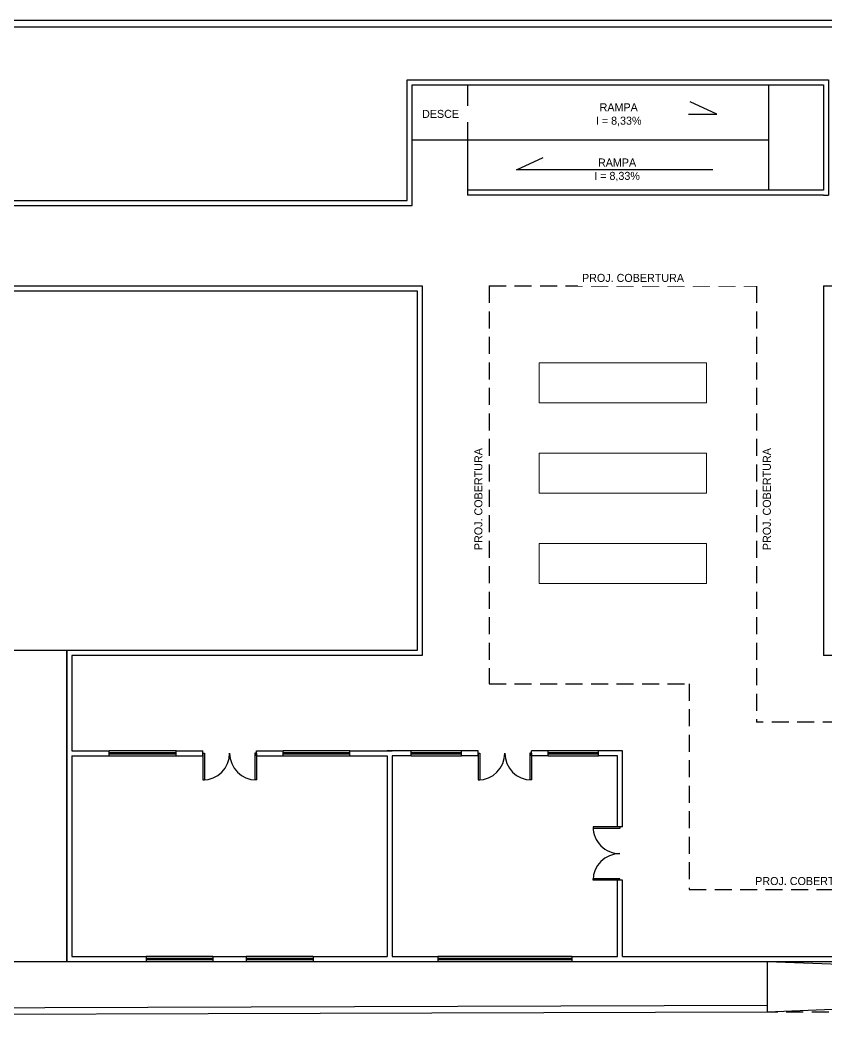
# Model space of a CAD drawing. Header units: centimetres. Extents: x 30244 to 591333, y -111940 to 104227.
# Drawn here: x 514997 to 517407, y 37407 to 40397 of the extents above; entities that cross this region are included whole.
import ezdxf

# ---------------------------------------------------------------- set-up
doc = ezdxf.new("R2010")
doc.units = ezdxf.units.CM
doc.header["$LTSCALE"] = 4
doc.linetypes.add('HIDDENX2', pattern=[19.05, 12.7, -6.35])
for name, color, linetype in [('0.1', 1, 'Continuous'), ('0.2', 2, 'Continuous'), ('0.4', 4, 'Continuous'), ('0.6', 6, 'Continuous'), ('02-CONT', 2, 'Continuous'), ('C-TEXTO-02', 2, 'Continuous'), ('VISTA3', 3, 'Continuous')]:
    doc.layers.add(name, color=color, linetype=linetype)
doc.styles.add('Símbolos', font='ERASLGHT.TTF')

# ---------------------------------------------------------------- blocks, each defined once
blk = doc.blocks.new('1_00')
for p, q in [((-129.2, 59.1), (-129.2, 109.1)), ((-129.2, 109.1), (-126.2, 109.1)), ((-126.2, 59.1), (-126.2, 109.1)), ((-29.2, 109.1), (-32.2, 109.1)), ((-32.2, 59.1), (-32.2, 109.1)), ((-29.2, 59.1), (-29.2, 109.1)), ((-129.2, 59.1), (-126.2, 59.1)), ((-29.2, 59.1), (-32.2, 59.1))]:
    blk.add_line(p, q)
at = {"color": 1}
for centre, start, end in [((-129.2, 59.1), 0, 90), ((-29.2, 59.1), 90, 180)]:
    blk.add_arc(centre, 50, start, end, dxfattribs=at)

msp = doc.modelspace()

# ---------------------------------------------------------------- linework, layer by layer
at = {"layer": '0.1'}
for p, q in [((516334.897, 40203.288), (516334.897, 39888.291)), ((517234.897, 40203.288), (517234.897, 39888.291)), ((516169.897, 40038.291), (517234.897, 40038.291)), ((520986.897, 37582.288), (517232.6, 37430.485)), ((517232.6, 37582.19, 72875.6), (521073.143, 37440.984))]:
    msp.add_line(p, q, dxfattribs=at)
at = {"layer": '0.1', "linetype": 'HIDDENX2'}
for p, q in [((516399.897, 39601.755), (517199.897, 39601.755)), ((517199.897, 39601.755), (517199.897, 38297.288))]:
    msp.add_line(p, q, dxfattribs=at)
for points in [[(516399.897, 39601.755), (516399.897, 38412.288)], [(516399.897, 38412.288), (516998.3, 38412.288), (516998.3, 37797.288), (517676.897, 37797.288), (517676.897, 38297.288), (517199.897, 38297.288)], [(521073.143, 37440.984), (517232.6, 37430.485)]]:
    msp.add_lwpolyline(points, dxfattribs=at)
at = {"layer": '0.1', "lineweight": 9}
for points in [[(516549.897, 39252.022), (517049.897, 39252.022), (517049.897, 39372.022), (516549.897, 39372.022)], [(516549.897, 38982.022), (517049.897, 38982.022), (517049.897, 39102.022), (516549.897, 39102.022)], [(516549.897, 38712.022), (517049.897, 38712.022), (517049.897, 38832.022), (516549.897, 38832.022)]]:
    msp.add_lwpolyline(points, close=True, dxfattribs=at)
at = {"layer": '0.2'}
for p, q in [((515463.498, 38212.288), (515263.498, 38212.288)), ((515983.498, 38212.288), (515783.498, 38212.288)), ((516316.699, 38212.288), (516166.699, 38212.288)), ((516726.699, 38212.288), (516576.699, 38212.288)), ((515463.498, 38206.288), (515263.498, 38206.288)), ((515263.498, 38203.288), (515463.498, 38203.288)), ((515263.498, 38197.288), (515463.498, 38197.288)), ((515983.498, 38206.288), (515783.498, 38206.288)), ((515783.498, 38203.288), (515983.498, 38203.288)), ((515783.498, 38197.288), (515983.498, 38197.288)), ((516316.699, 38206.288), (516166.699, 38206.288)), ((516166.699, 38203.288), (516316.699, 38203.288)), ((516166.699, 38197.288), (516316.699, 38197.288)), ((516726.699, 38206.288), (516576.699, 38206.288)), ((516576.699, 38203.288), (516726.699, 38203.288)), ((516576.699, 38197.288), (516726.699, 38197.288)), ((515573.498, 37597.288), (515373.498, 37597.288)), ((515573.498, 37591.288), (515373.498, 37591.288)), ((515373.498, 37588.288), (515573.498, 37588.288)), ((515373.498, 37582.288), (515573.498, 37582.288)), ((515873.498, 37597.288), (515673.498, 37597.288)), ((515873.498, 37591.288), (515673.498, 37591.288)), ((515673.498, 37588.288), (515873.498, 37588.288)), ((515673.498, 37582.288), (515873.498, 37582.288)), ((516646.699, 37597.288), (516246.699, 37597.288)), ((516646.699, 37591.288), (516246.699, 37591.288)), ((516246.699, 37588.288), (516646.699, 37588.288)), ((516246.699, 37582.288), (516646.699, 37582.288)), ((517232.6, 37430.485), (517232.6, 37582.19, 72875.6))]:
    msp.add_line(p, q, dxfattribs=at)
msp.add_lwpolyline([(513216.888, 37582.288), (515136.897, 37582.288), (515136.897, 38512.288), (513216.888, 38512.288)], close=True, dxfattribs=at)
at = {"layer": '0.4'}
for points in [[(517232.6, 37450.485), (513216.888, 37437.721)], [(517232.6, 37430.485), (513216.888, 37418.414)]]:
    msp.add_lwpolyline(points, dxfattribs=at)
at = {"layer": '0.6'}
for p, q in [((517399.897, 39888.291), (516334.897, 39888.291)), ((516334.897, 39888.291), (516334.897, 39873.291)), ((517399.897, 39873.291), (516334.897, 39873.291)), ((517399.897, 39873.291), (517414.897, 39873.291)), ((514760.664, 39586.755), (516184.897, 39586.755)), ((517399.897, 39601.755), (517619.897, 39601.755)), ((517399.897, 39586.755), (517399.897, 38497.288)), ((517876.897, 38497.288), (517399.897, 38497.288)), ((515151.897, 38212.288), (515263.498, 38212.288)), ((515263.498, 38197.288), (515263.498, 38212.288)), ((515463.498, 38212.288), (515543.498, 38212.288)), ((515463.498, 38197.288), (515463.498, 38212.288)), ((515543.498, 38197.288), (515543.498, 38212.288)), ((515703.498, 38212.288), (515783.498, 38212.288)), ((515703.498, 38197.288), (515703.498, 38212.288)), ((515783.498, 38197.288), (515783.498, 38212.288)), ((515983.498, 38212.288), (516110.099, 38212.288)), ((515983.498, 38197.288), (515983.498, 38212.288)), ((516166.699, 38197.288), (516166.699, 38212.288)), ((516316.699, 38197.288), (516316.699, 38212.288)), ((516366.699, 38197.288), (516366.699, 38212.288)), ((516526.699, 38197.288), (516526.699, 38212.288)), ((516576.699, 38197.288), (516576.699, 38212.288)), ((516726.699, 38197.288), (516726.699, 38212.288)), ((515151.897, 38197.288), (515263.498, 38197.288)), ((515463.498, 38197.288), (515543.498, 38197.288)), ((515703.498, 38197.288), (515783.498, 38197.288)), ((515983.498, 38197.288), (516095.099, 38197.288)), ((516798.3, 37984.788), (516783.3, 37984.788)), ((516798.3, 37824.788), (516783.3, 37824.788)), ((515136.897, 37582.288), (515373.498, 37582.288)), ((515151.897, 37597.288), (515373.498, 37597.288)), ((515373.498, 37597.288), (515373.498, 37582.288)), ((515573.498, 37597.288), (515673.498, 37597.288)), ((515573.498, 37597.288), (515573.498, 37582.288)), ((515573.498, 37582.288), (515673.498, 37582.288)), ((515673.498, 37597.288), (515673.498, 37582.288)), ((515873.498, 37597.288), (516095.099, 37597.288)), ((515873.498, 37597.288), (515873.498, 37582.288)), ((515873.498, 37582.288), (516095.099, 37582.288)), ((516246.699, 37597.288), (516246.699, 37582.288)), ((516646.699, 37597.288), (516646.699, 37582.288)), ((516798.3, 37597.288), (517876.897, 37597.288)), ((516798.3, 37582.288), (517876.897, 37582.288))]:
    msp.add_line(p, q, dxfattribs=at)
for points in [[(514760.664, 39601.755), (516199.897, 39601.755), (516199.897, 38497.288), (515151.897, 38497.288), (515151.897, 38212.288)], [(516184.897, 39586.755), (516184.897, 38512.288), (515136.897, 38512.288), (515136.897, 37582.288)], [(517399.897, 39601.755), (517399.897, 39586.755)], [(516166.699, 38212.288), (516095.099, 38212.288)], [(516366.699, 38212.288), (516316.699, 38212.288)], [(516576.699, 38212.288), (516526.699, 38212.288)], [(516798.3, 37984.788), (516798.3, 38212.288), (516726.699, 38212.288)], [(515151.897, 38197.288), (515151.897, 37597.288)], [(516095.099, 38197.288), (516095.099, 37597.288)], [(516166.699, 38197.288), (516110.099, 38197.288), (516110.099, 37597.288), (516246.699, 37597.288)], [(516366.699, 38197.288), (516316.699, 38197.288)], [(516576.699, 38197.288), (516526.699, 38197.288)], [(516783.3, 37984.788), (516783.3, 38197.288), (516726.699, 38197.288)], [(516646.699, 37597.288), (516783.3, 37597.288), (516783.3, 37824.788)], [(516798.3, 37597.288), (516798.3, 37824.788)], [(516095.099, 37582.288), (516246.699, 37582.288)], [(516646.699, 37582.288), (516798.3, 37582.288)]]:
    msp.add_lwpolyline(points, dxfattribs=at)
at = {"layer": 'VISTA3'}
msp.add_lwpolyline([(516543.071, 40115.563), (517080.96, 40115.563), (517000.888, 40152.314)], dxfattribs=at)

# ---------------------------------------------------------------- block references
at = {"layer": '02-CONT', "xscale": 1.599999999999993, "yscale": 1.599999999999993, "zscale": 1.599999999999993}
for p, rotation in [((515496.821, 38299.272), 180), ((516320.022, 38299.272), 180), ((516885.284, 38031.465), 89.99999999999999)]:
    msp.add_blockref('1_00', p, dxfattribs=dict(at, rotation=rotation))

# ---------------------------------------------------------------- texts
at = {"layer": 'C-TEXTO-02', "insert": (516586.567, 39982.732), "char_height": 24, "width": 391.80878, "attachment_point": 1, "style": 'Símbolos', "bg_fill": 2}
msp.add_mtext('\\pxqc;RAMPA\\PI = 8,33%', dxfattribs=at)

# ---------------------------------------------------------------- next in the draw order: linework, layer by layer
at = {"layer": 'VISTA3'}
msp.add_lwpolyline([(517069.371, 39948.597), (516481.221, 39948.597), (516561.293, 39985.348)], dxfattribs=at)

# ---------------------------------------------------------------- next in the draw order: texts
at = {"layer": 'C-TEXTO-02', "char_height": 24, "style": 'Símbolos', "bg_fill": 2}
for s, insert, width, attachment_point in [('\\pxqc;RAMPA\\PI = 8,33%', (516983.228, 40147.732), 391.80878, 3), ('PROJ. COBERTURA', (516677.656, 39637.715), 536.35929, 1), ('PROJ. COBERTURA', (517195.682, 37834.614), 536.35929, 1)]:
    msp.add_mtext(s, dxfattribs=dict(at, insert=insert, width=width, attachment_point=attachment_point))
at = {"layer": 'C-TEXTO-02', "char_height": 24, "width": 536.35929, "attachment_point": 1, "rotation": 90, "style": 'Símbolos', "bg_fill": 2}
for insert in [(516355.604, 38811.977), (517218.393, 38811.977)]:
    msp.add_mtext('PROJ. COBERTURA', dxfattribs=dict(at, insert=insert))

# ---------------------------------------------------------------- next in the draw order: linework, layer by layer
at = {"layer": '0.6'}
for points in [[(514760.664, 39856.752), (516154.897, 39856.752), (516154.897, 40218.288), (517414.897, 40218.288), (517414.897, 39873.291)], [(514760.664, 39841.752), (516169.897, 39841.752), (516169.897, 40203.288), (517399.897, 40203.288), (517399.897, 39888.291)]]:
    msp.add_lwpolyline(points, dxfattribs=at)

# ---------------------------------------------------------------- next in the draw order: texts
at = {"layer": 'C-TEXTO-02', "insert": (516199.193, 40128.036), "char_height": 24, "width": 391.80878, "attachment_point": 1, "style": 'Símbolos', "bg_fill": 2}
msp.add_mtext('DESCE', dxfattribs=at)

# ---------------------------------------------------------------- next in the draw order: linework, layer by layer
at = {"layer": '0.4'}
for points in [[(508735.441, 37407.256), (508715.839, 37407.203), (509097.725, 40396.752), (522098.165, 40396.752), (521260.235, 37980.485)], [(508738.565, 37427.265), (509115.333, 40376.752), (522070.061, 40376.752), (521246.002, 38000.485)]]:
    msp.add_lwpolyline(points, dxfattribs=at)

doc.saveas('drawing.dxf')
